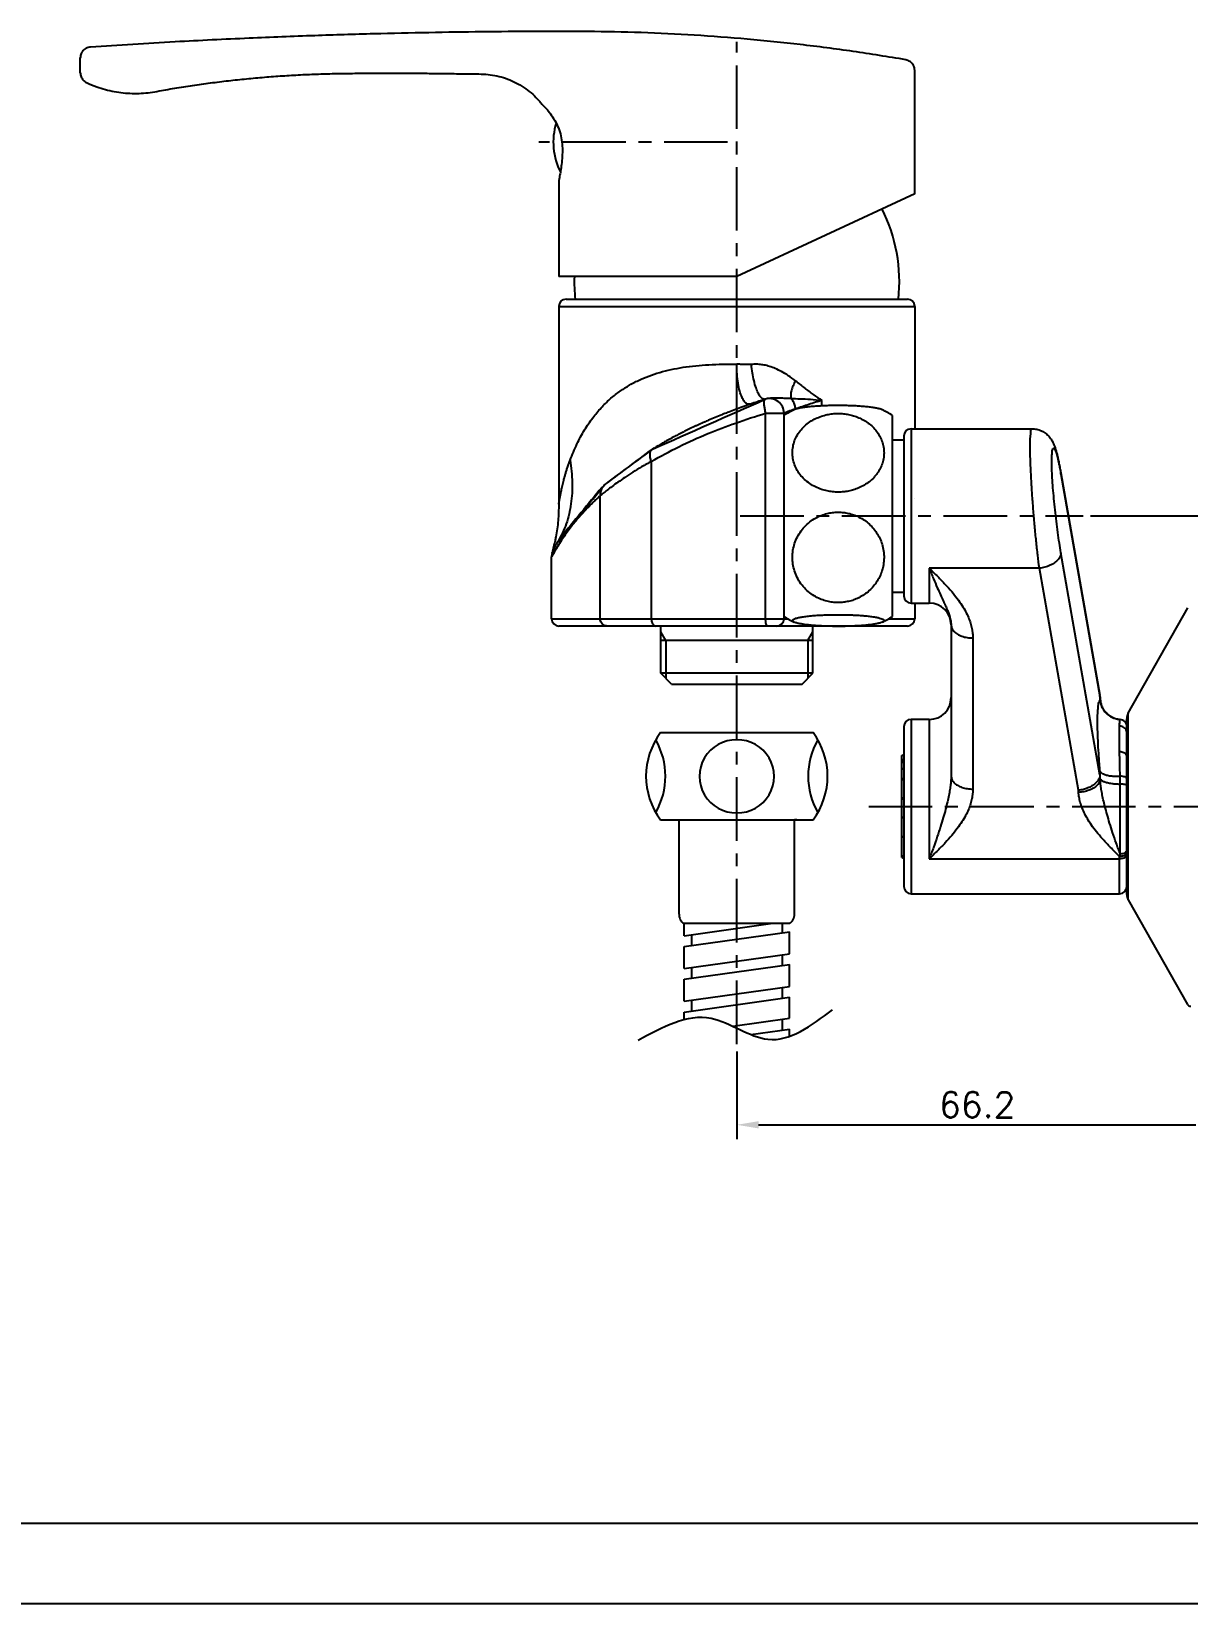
# Model space of a CAD drawing. Extents: x 2371 to 2965, y -825 to -405.
# Drawn here: x 2679.3 to 2838.5, y -825 to -608.6 of the extents above; entities that cross this region are included whole.
import ezdxf

# ---------------------------------------------------------------- set-up
doc = ezdxf.new("R2010")
doc.units = 0
doc.header["$LTSCALE"] = 7
doc.header["$MEASUREMENT"] = 0
doc.linetypes.add('CENTER', pattern=[2, 1.25, -0.25, 0.25, -0.25])
doc.layers.get('0').update_dxf_attribs({"color": 2, "linetype": 'CONTINUOUS'})
for name, color, linetype in [('CL', 1, 'CENTER'), ('D', 2, 'CONTINUOUS'), ('DIM', 2, 'CONTINUOUS'), ('DWG', 7, 'CONTINUOUS'), ('HACHING', 3, 'CONTINUOUS'), ('hat', 3, 'CONTINUOUS')]:
    doc.layers.add(name, color=color, linetype=linetype)
doc.styles.add('GHS', font='ROMANS', dxfattribs={"bigfont": 'GHS'})

# ---------------------------------------------------------------- blocks, each defined once
blk = doc.blocks.new('BORDER')
blk.add_line((0, 0), (1.00000000000004, 0))
blk = doc.blocks.new('양식')
at = {"color": 4}
blk.add_line((1768.000000906221, 10.99999927159865), (1219.000000906221, 10.99999927159865), dxfattribs=at)
at = {"xscale": 594, "yscale": 420, "zscale": 594}
blk.add_blockref('BORDER', (1188.000000906221, -7.28401346350438e-07), dxfattribs=at)

msp = doc.modelspace()

# ---------------------------------------------------------------- linework, layer by layer
at = {"color": 7, "linetype": 'Continuous'}
for p, q in [((2686.024808800952, -614.2432602173034), (2686.024808800952, -612.2055959534031)), ((2800.901785759053, -630.8982925503027), (2800.901785759053, -613.9372818297019)), ((2800.901785759053, -630.8982925503027), (2776.401960257952, -642.3227488050019)), ((2776.401960257952, -642.3227488050019), (2751.901956549953, -642.3227488050019)), ((2751.900941036791, -646.4229436075356), (2800.900341036191, -646.4229436075356)), ((2751.900941033191, -646.4229436075356), (2751.900941033191, -673.6312063736356)), ((2752.900941530991, -645.4229436075356), (2799.899092247291, -645.4229436075356)), ((2800.900941033191, -646.4229436075356), (2800.900941033192, -663.2683116160857)), ((2780.297857306791, -659.2067737488356), (2780.297742738791, -659.2068099862357)), ((2788.118329796624, -660.117703585362), (2788.118329763991, -659.3549571532357)), ((2780.364106257791, -661.1143157365356), (2782.900941033191, -661.1136796245356)), ((2780.364106409391, -689.4229436075356), (2780.364106257791, -661.1143157365356)), ((2782.900941033191, -689.4229436075356), (2782.900941033191, -661.1136796245356)), ((2764.631893298591, -667.7564705196356), (2764.631893297191, -689.4229436075356)), ((2757.592490807891, -689.4229436075356), (2757.592490807891, -672.4816970768355)), ((2750.900941033191, -689.4229436075356), (2750.900941033191, -680.9110201358357)), ((2800.900941033191, -687.2683116160857), (2800.900941033191, -689.4229436075356)), ((2750.900941179591, -689.4229436075356), (2783.417645073436, -689.4229436075357)), ((2799.900505215991, -690.4229436075356), (2751.901076608991, -690.4229436075356)), ((2797.312236992945, -689.4229436075357), (2800.900939568991, -689.4229436075356))]:
    msp.add_line(p, q, dxfattribs=at)
for p, q in [((2825.082442137345, -675.2683116160357), (2879.569210566015, -675.2683116160357)), ((2776.402122581592, -748.9830432149728), (2776.402122581592, -761.0882100111704)), ((2779.402122581592, -759.0882100111704), (2839.600941033191, -759.0882100111704))]:
    msp.add_line(p, q)
for centre, radius, start, end in [((2752.901101871291, -646.4230172165356), 0.9999982541, 90.0092153584953, 179.9953642112052), ((2799.900347740891, -646.4232070946356), 0.9999942032, 0.01509134710060049, 89.9776148546041), ((2780.900941033191, -661.1136796245356), 2, 0, 107.5502345580052), ((2751.900941033191, -689.4229436075356), 1, 180.0000000001043, 269.9999455127068), ((2781.900941033191, -689.4229436075356), 1, 270.0001777687893, 0), ((2799.900941033191, -689.4229436075356), 1, 270, 0)]:
    msp.add_arc(centre, radius, start, end, dxfattribs=at)
for points in [[(2799.654246256154, -612.4588949423018), (2792.417870674153, -611.3196765505021), (2785.147144541952, -610.3764340076017), (2777.851650318653, -609.6295988284022), (2770.552199608452, -609.0815630977016), (2763.245981060252, -608.7299214339022), (2755.914346621454, -608.5850326778021), (2748.578033555454, -608.5718125178031), (2741.296437155053, -608.6237046718019), (2734.009713007252, -608.7326730576027), (2726.440442699952, -608.901838686303), (2718.292765973152, -609.148899700502), (2709.270562727152, -609.5029538734019), (2699.079617902053, -610.0042943463017), (2687.426098049153, -610.7088267600014)], [(2687.425747616753, -610.708853419303), (2687.110344033352, -610.7639838232029), (2686.812882345954, -610.8853080109023), (2686.547476769452, -611.0677058847017), (2686.327170161052, -611.3024865950032), (2686.161972535152, -611.5790197162027), (2686.059602119853, -611.8845516129026), (2686.024847354453, -612.2048917278029)], [(2800.901780850552, -613.9378483504028), (2800.860778279553, -613.5891764380034), (2800.740250644452, -613.2603707932034), (2800.547120021853, -612.9688897658019), (2800.292305392051, -612.7304476247031), (2799.989619617952, -612.5574796430031), (2799.655354162553, -612.4590847302028)], [(2686.024810025752, -614.2518034433018), (2686.051623844953, -614.5321801574031), (2686.130326969052, -614.8024703826017), (2686.258124507853, -615.0532586752018), (2686.430564335851, -615.2757988247034), (2686.641712415952, -615.462315309302), (2686.884294836553, -615.6061925370017)], [(2686.883889278151, -615.6060030349021), (2688.298009393851, -616.1896962152026), (2690.700124776353, -616.8362307689025), (2693.172092310751, -617.0937567576024), (2695.655650352453, -616.9562471507019), (2698.094876200454, -616.5379309977019), (2700.566856949454, -616.136561961703), (2703.026667205953, -615.7778081918026), (2705.495392064153, -615.4582271751027), (2707.967388282554, -615.178596342503), (2710.445773265852, -614.9385789929023), (2712.925349944251, -614.7386750454028), (2715.404680748952, -614.5788671414015), (2717.897153362052, -614.4584800470024), (2720.370330866053, -614.3788387597018), (2722.874446697753, -614.3379238838028), (2725.358712228654, -614.3175657237028), (2727.847482257954, -614.3081765273022), (2730.336968388652, -614.3098046843028), (2732.830085984251, -614.3224810798023), (2735.315707278753, -614.3461242103025), (2737.802360500753, -614.3771124188028), (2740.282899151553, -614.4082103454024), (2742.772509669652, -614.561297204002), (2745.152409358752, -615.2356548297033), (2747.336231210753, -616.4422305627016), (2749.179105043053, -618.1040321768018), (2749.569040909953, -618.5727505140025)], [(2749.569040918252, -618.5727505075032), (2749.663668368552, -618.6654536855025), (2749.955859346252, -618.9660240552024), (2750.437534630453, -619.5160218244022), (2751.034724243753, -620.3250634184027), (2751.606955620753, -621.3228744155025), (2752.032752982153, -622.3974093346027), (2752.282003337552, -623.5009694165022), (2752.384366826653, -624.6416529922029), (2752.368808098352, -625.7898052420027), (2752.271188100753, -626.8710677110033), (2752.139508818953, -627.7973937975024), (2752.015178920452, -628.496736980302), (2751.927689408252, -628.9278176292031), (2751.896327333652, -629.0727505075032)], [(2751.896327333652, -629.0727505075032), (2751.899789780253, -629.8856696080023), (2751.901413460151, -632.3739172866029), (2751.901955025352, -634.8603111409033), (2751.901955534251, -637.3511576044024), (2751.901956042753, -639.8402240112031), (2751.901956549953, -642.3227488050019)], [(2753.455807364591, -667.5645240661357), (2754.393898423991, -665.3789627112357), (2755.450869174892, -663.4220134241356), (2756.562615705991, -661.7729565088356), (2757.721971946591, -660.3797903514356), (2758.930497853891, -659.1956543673356), (2760.189165150191, -658.1878436767357), (2761.500071320791, -657.3323052520356), (2762.868619152391, -656.6091599236357), (2764.297894915791, -656.0049599152356), (2765.793109456491, -655.5087873849355), (2767.362688382791, -655.1112880006357), (2769.013150810692, -654.8052636391357), (2770.745865400091, -654.5852317348357), (2772.559473073491, -654.4455709864357), (2774.448382738491, -654.3796218741355), (2776.400941033191, -654.3786586316356)], [(2778.279416949891, -659.8707930542356), (2777.862927231091, -659.8561042003356), (2777.474024367791, -659.5445644850357), (2777.119341181991, -658.9529185915356), (2776.816088238191, -658.0987926512356), (2776.581668403991, -657.0021348314357), (2776.439416154592, -655.7372372255355), (2776.400939284191, -654.3786576062356)], [(2778.410630455491, -654.4170757251355), (2777.757513949991, -654.4356218242357), (2777.102431485891, -654.4089667770355), (2776.400941033191, -654.3786586316356)], [(2779.896305127491, -659.0972309431357), (2779.680267412491, -658.8791678691356), (2779.357098834191, -658.3600262872357), (2779.051374625491, -657.6192907863357), (2778.777783008491, -656.6744061357357), (2778.559396196692, -655.5871540288357), (2778.410392076791, -654.4170764614356)], [(2779.497460134891, -654.4007238478356), (2779.106883462891, -654.3825512765355), (2778.744483357591, -654.3896789563356), (2778.410630455491, -654.4170757251355)], [(2784.496561726691, -656.6791219073356), (2783.496225015891, -655.9561464391355), (2782.561646469691, -655.3944077140355), (2781.695586513591, -654.9731819981356), (2780.899230558791, -654.6780261682355), (2780.168045901491, -654.4929447111357), (2779.497460134891, -654.4007238478356)], [(2784.496446782591, -656.6791219073356), (2784.152168431991, -657.3348688940356), (2783.923570415691, -657.9806240068357), (2783.823329223391, -658.5805385523357), (2783.857026235291, -659.1012978069356)], [(2784.496561726691, -656.6791219073356), (2785.765601144191, -657.6819809845357), (2786.936080054591, -658.5628449639356), (2788.118478718591, -659.3549571532357)], [(2764.818038220791, -666.0530950985357), (2780.297742738791, -659.2068099861357)], [(2778.206916638391, -659.8956250515356), (2777.253368787591, -660.2288815530356)], [(2778.241984574192, -659.8836049574358), (2778.206916638391, -659.8956250515356)], [(2778.279414983491, -659.8707932398357), (2778.241984574192, -659.8836049574358)], [(2779.251584320391, -659.5444946936356), (2778.279414983491, -659.8707932398357)], [(2780.024134046991, -659.2938169786356), (2779.251584320391, -659.5444946936356)], [(2780.225689322491, -659.2122948438356), (2780.007626705491, -659.1627346357355), (2779.896305127491, -659.0972309431357)], [(2780.174101235391, -659.2460144411356), (2780.024134046991, -659.2938169786356)], [(2780.297843850091, -659.2067780593355), (2780.257288979791, -659.2276204523356), (2780.222835571091, -659.2614635707356), (2780.192292911491, -659.3104728506356), (2780.165010661891, -659.3799327938356), (2780.142657291091, -659.4764660386357), (2780.127766343491, -659.6084965533356), (2780.124654244391, -659.7854101475356), (2780.138210364491, -660.0068316279356), (2780.170138470891, -660.2613308079357), (2780.219231431491, -660.5342119091357), (2780.284245661491, -660.8199408383356), (2780.364189158291, -661.1139965708356)], [(2780.298172018991, -659.2066741933357), (2780.174101235391, -659.2460144411356)], [(2780.331302504991, -659.1962137090355), (2780.225689322491, -659.2122948438356)], [(2780.297857116391, -659.2067738052357), (2780.312695433891, -659.2020813662356), (2780.331297209591, -659.1962025536355)], [(2780.646594836691, -659.1179761388356), (2780.331296468591, -659.1962002081356)], [(2781.240312527991, -659.0541597992357), (2780.825791325291, -659.0893322401356), (2780.646594836691, -659.1179761388356)], [(2783.857028726391, -659.1012943794357), (2782.940352881091, -659.0795568516356), (2782.174670226891, -659.0557354565357), (2781.464608007691, -659.0477904127357), (2781.240312527991, -659.0541597992357)], [(2783.857026235291, -659.1012978069356), (2785.101313897791, -659.1309696570357), (2786.539104782391, -659.2042086590355), (2788.118330600291, -659.3549572744356)], [(2784.497782576591, -660.5296780823356), (2784.392360590291, -660.0037235887356), (2784.173494898691, -659.5159370268356), (2783.857028726391, -659.1012943794357)], [(2788.118329763991, -659.3549571532357), (2787.236664237491, -659.6233933639356), (2786.309534105591, -659.9175659315357), (2785.378238383991, -660.2258067481356), (2784.497773892991, -660.5296780820357)], [(2764.631894779391, -667.7564705601357), (2768.439385761891, -665.7299738239357), (2772.435262429291, -663.9355692222356), (2776.248590670191, -662.4715937400357), (2780.364279923591, -661.1142642692356)], [(2772.177883104791, -662.2343521511356), (2771.687617703591, -662.4513345241356)], [(2772.528826895491, -662.0817806358356), (2772.177883104791, -662.2343521511356)], [(2773.416411417991, -661.7057992350357), (2772.528826895491, -662.0817806358356)], [(2774.337177643991, -661.3301320328356), (2773.416411417991, -661.7057992350357)], [(2774.919674526291, -661.0996989081356), (2774.337177643991, -661.3301320328356)], [(2775.264911820291, -660.9656774789356), (2774.919674526291, -661.0996989081356)], [(2775.289867149791, -660.9560621675356), (2775.264911820291, -660.9656774789356)], [(2776.210313660591, -660.6080754187357), (2775.289867149791, -660.9560621675356)], [(2776.279147270391, -660.5825640856357), (2776.210313660591, -660.6080754187357)], [(2777.210173868491, -660.2442756961356), (2776.279147270391, -660.5825640856357)], [(2777.253368787591, -660.2288815530356), (2777.210173868491, -660.2442756961356)], [(2784.497773892991, -660.5296780820357), (2784.010436052591, -660.7044586640355), (2783.609804716991, -660.8503820334357), (2783.298291527492, -660.9655865629358), (2783.076740091591, -661.0485739587356), (2782.944631201392, -661.0981722361356), (2782.900941033191, -661.1136796245356)], [(2767.639284511591, -664.4332885204357), (2766.906480088491, -664.8329185885356)], [(2767.660478146191, -664.4219352880356), (2767.639284511591, -664.4332885204357)], [(2768.290778668191, -664.0893693665356), (2767.660478146191, -664.4219352880356)], [(2768.371297346291, -664.0475808525356), (2768.290778668191, -664.0893693665356)], [(2768.471400159091, -663.9958438362356), (2768.371297346291, -664.0475808525356)], [(2769.174042783191, -663.6392754209356), (2768.471400159091, -663.9958438362356)], [(2769.227953449791, -663.6123842094356), (2769.174042783191, -663.6392754209356)], [(2769.980041234891, -663.2439357536356), (2769.227953449791, -663.6123842094356)], [(2770.776521396191, -662.8668968136357), (2769.980041234891, -663.2439357536356)], [(2770.833623399491, -662.8403676921356), (2770.776521396191, -662.8668968136357)], [(2771.614924665191, -662.4838954082358), (2770.833623399491, -662.8403676921356)], [(2771.687617703591, -662.4513345241356), (2771.614924665191, -662.4838954082358)], [(2758.182625093291, -671.0042801907356), (2764.818038220791, -666.0530950985357)], [(2764.728860418191, -666.1080924083357), (2758.424282821291, -670.7856476451356)], [(2764.631898028891, -667.7564702506357), (2764.482086731691, -667.2108055203356), (2764.462114445892, -666.7203906830356), (2764.575829235491, -666.3185187667356), (2764.818041945991, -666.0531026649356)], [(2764.770315550692, -666.0824951191356), (2764.728860418191, -666.1080924083357)], [(2764.818036702691, -666.0530960326356), (2764.770315550692, -666.0824951191356)], [(2764.922510832991, -665.9889837045356), (2764.818036702691, -666.0530960326356)], [(2765.401421911691, -665.6994065812356), (2764.922510832991, -665.9889837045356)], [(2765.581335189091, -665.5924124440356), (2765.401421911691, -665.6994065812356)], [(2766.141405345291, -665.2653974969356), (2765.581335189091, -665.5924124440356)], [(2766.206125773891, -665.2281866991356), (2766.141405345291, -665.2653974969356)], [(2766.717965189791, -664.9380009159357), (2766.206125773891, -665.2281866991356)], [(2766.906480088491, -664.8329185885356), (2766.717965189791, -664.9380009159357)], [(2753.455800141491, -667.5645670930356), (2753.751113422991, -670.6814790280356), (2753.569551391091, -673.6127673401357), (2752.915897926891, -676.3419614664357), (2751.800819269191, -678.7835130924356)], [(2751.900941033191, -673.6312063395357), (2751.906833038991, -673.5931997123356), (2751.922593898991, -673.4944922552357), (2751.946117081491, -673.3519577243356), (2751.973866225992, -673.1890273277357), (2752.006601831591, -673.0024934503357), (2752.044700688291, -672.7919028074356), (2752.088689509191, -672.5564683546357), (2752.135951200991, -672.3119038625356), (2752.190219421791, -672.0410744140357), (2752.252309311091, -671.7433691279356), (2752.322485657292, -671.4215530899356), (2752.399430901991, -671.0849409839356), (2752.486358677691, -670.7225317111357), (2752.584266072191, -670.3342961869356), (2752.691882324591, -669.9293704742357), (2752.811939023691, -669.5020550525356), (2752.946911899991, -669.0495298775357), (2753.097162070391, -668.5769561393357), (2753.265682628891, -668.0821799021356), (2753.455807364591, -667.5645240661357)], [(2764.631893298591, -667.7564705196356), (2763.302668835191, -668.5170136968355), (2762.085053040691, -669.2595419566356), (2760.994580499591, -669.9665315535357), (2760.039358723091, -670.6216302731356), (2759.225084553991, -671.2098532565357), (2758.551200651391, -671.7187570932357), (2758.009446812491, -672.1439026067357), (2757.592490807891, -672.4816970768355)], [(2758.424282821291, -670.7856476451356), (2758.038840637591, -671.1361465522356)], [(2757.592490807891, -672.4816970768355), (2757.093449260691, -672.9413854604358), (2756.597191844091, -673.4163152800357), (2756.101897226591, -673.9095050886357), (2755.606552022991, -674.4236089555355), (2755.110415034191, -674.9612999477357), (2754.610019602391, -675.5290190400357), (2754.102477491491, -676.1337318439356), (2753.585337363891, -676.7831054329357), (2753.059530214191, -677.4824205384356), (2752.532532611991, -678.2281921635357), (2752.021569656191, -679.0009850316357), (2751.559664427791, -679.7487012830355), (2751.195053426291, -680.3766280425356), (2750.973596962791, -680.7774012465355), (2750.900941062791, -680.9111054772355), (2750.973822153191, -680.7769865593356), (2751.195506802591, -680.3758216450357), (2751.560234665191, -679.7477474839355), (2752.022103221591, -679.0001504312357), (2752.187786142091, -678.7439391683357)], [(2751.800772881691, -678.7835539783356), (2758.182625093291, -671.0042801907356)], [(2751.833666194892, -678.7278333270357), (2757.827712162491, -671.3322516839356)], [(2757.827712162491, -671.3322516839356), (2752.114083318291, -678.2632354731358)], [(2758.182626982592, -671.0042813773356), (2757.843962789691, -671.4227648026357), (2757.641744386191, -671.9266776713356), (2757.592499487791, -672.4816973836356)], [(2751.900941033191, -673.6312063765357), (2751.797458022291, -675.9035271470356), (2751.488265467291, -678.1548638228356), (2751.381714343092, -678.6998667944357)], [(2751.381714343092, -678.6998667944357), (2750.975065320391, -680.3718694554356)], [(2750.975065379591, -680.3718692450356), (2750.987171292692, -680.3447546271356), (2751.004978014991, -680.3051848000356), (2751.034395116391, -680.2405862083357), (2751.079817492491, -680.1425248360357), (2751.146504234291, -680.0021062426357), (2751.241388930191, -679.8089746163356), (2751.374830991891, -679.5485834265356), (2751.557681132691, -679.2092539227357), (2751.800805788591, -678.7835518564356)], [(2751.302206383991, -680.1887880929356), (2751.560234665191, -679.7477474839355), (2752.022103221591, -679.0001504312357), (2752.187786142091, -678.7439391683357)], [(2751.890686031791, -678.6318660699357), (2751.800520157492, -678.7839831171356)], [(2751.800520157492, -678.7839831171356), (2751.833666194892, -678.7278333270357)], [(2752.114083318291, -678.2632354731358), (2751.890686031791, -678.6318660699357)], [(2750.900941037591, -680.9111055234356), (2750.973822153191, -680.7769865593356), (2751.031009744291, -680.6721145478356)], [(2750.975071898391, -680.3718712431356), (2750.961035424891, -680.4247328525356), (2750.900990903391, -680.9111055273357)], [(2751.031009744291, -680.6721145478356), (2751.105210980991, -680.5371475951357)], [(2751.105210980991, -680.5371475951357), (2751.195506802591, -680.3758216450357), (2751.302206383991, -680.1887880929356)], [(2758.561582129491, -690.4229436075356), (2758.271308650591, -690.3770297769357), (2757.990539876991, -690.2308901800355), (2757.767794256491, -689.9965864982356), (2757.635682657691, -689.7181593741356), (2757.592490807891, -689.4229436075356)], [(2764.631893297191, -689.4229436075356), (2764.661901596791, -689.7309823708357), (2764.745416791791, -690.0009337981356), (2764.878369372891, -690.2224902142356), (2765.051719017791, -690.3704610819356), (2765.249014032591, -690.4229436075356)], [(2780.632523739391, -690.4229436075356), (2780.549841730591, -690.3743184078356), (2780.477379932391, -690.2389837218356), (2780.417916575791, -690.0235716452356), (2780.378194581891, -689.7426561109356), (2780.364106596491, -689.4229436075356)]]:
    msp.add_spline(points, degree=3, dxfattribs=at)
msp.add_solid([(2779.402122581592, -758.5882100111704), (2779.402122581592, -759.5882100111704), (2776.402122581592, -759.0882100111704)])
at = {"layer": 'CL'}
for p, q in [((2776.402122581592, -747.9830432149728), (2776.402122581591, -610.0143338049545)), ((2775.138402012482, -623.7844753602093), (2749.138402012482, -623.7844753602093)), ((2776.880561320663, -675.2683116160357), (2824.082442137345, -675.2683116160357)), ((2794.560881580027, -715.2787275867855), (2865.516187746382, -715.2787275867855))]:
    msp.add_line(p, q, dxfattribs=at)
at = {"layer": 'D'}
for p, q in [((2766.623754392448, -692.4229605267934), (2765.923754392449, -691.2105249614957)), ((2786.178754392446, -692.4229605267934), (2786.878754392445, -691.2105249614957))]:
    msp.add_line(p, q, dxfattribs=at)
msp.add_spline([(2762.819729216828, -747.4326448711641), (2772.860140141147, -744.4155475659505), (2780.695145644702, -747.3166014726818), (2789.574817781932, -743.2551239329028)], degree=3, dxfattribs=at)
at = {"layer": 'DIM'}
for p, q in [((2766.623754392448, -692.4229605267916), (2766.623754392448, -697.6229605267923)), ((2786.178754392446, -692.4229605267916), (2786.178754392446, -697.6229605267923))]:
    msp.add_line(p, q, dxfattribs=at)
at = {"layer": 'DWG'}
for p, q in [((2797.82894103319, -689.1126332764858), (2797.82894103319, -661.4239899556857)), ((2799.400941033191, -664.2688804789856), (2799.400941033191, -686.2677427531859)), ((2800.400941033191, -663.2683116160857), (2817.049113894792, -663.2683116160857)), ((2800.400941033191, -663.2683117955854), (2800.400941033191, -687.268311436486)), ((2797.82894103319, -664.7683116160857), (2799.400941033191, -664.7683116160857)), ((2821.012722941992, -669.3518643746862), (2826.382757222292, -699.9276476749861)), ((2821.028752538291, -669.5367099338861), (2826.398786974492, -700.1124941216855)), ((2826.398786974492, -710.9074926466861), (2821.028752538291, -680.3317084588858)), ((2802.900941033191, -682.4649772993859), (2802.900941033191, -687.2683116156855)), ((2818.057948332092, -682.4649772993859), (2802.900942907892, -682.4649772993859)), ((2823.427871353693, -713.0401271172856), (2818.057948332092, -682.4649772993859)), ((2797.82894103319, -685.7683116160857), (2799.400941033191, -685.7683116160857)), ((2800.400941033191, -687.2683116160857), (2802.900941033191, -687.2683116160857)), ((2830.295809527493, -702.439382097186), (2838.51476015939, -687.9308585933856)), ((2765.923754392447, -696.9229436075381), (2765.923754392447, -690.422943607539)), ((2786.878754392447, -696.9229436075381), (2786.878754392447, -690.4229436075399)), ((2805.900941033191, -690.2683107780855), (2805.900941033191, -711.0737269585858)), ((2786.878754392447, -692.4229605267934), (2765.923754392449, -692.4229605267934)), ((2808.900941033191, -692.0674771323862), (2808.900941033191, -712.8728934371862)), ((2786.878754392445, -696.9229436075381), (2765.923754392447, -696.9229436075381)), ((2767.423754392447, -698.4229436075381), (2765.923754392447, -696.9229436075381)), ((2785.378754392447, -698.4229436075381), (2786.878754392447, -696.9229436075381)), ((2767.423754392447, -698.4229436075381), (2785.378754392447, -698.4229436075381)), ((2826.398786974492, -700.1124941216855), (2826.398786974492, -700.652508519886)), ((2826.426148813392, -700.3626622288863), (2826.425120256692, -700.3155767938857)), ((2826.435478703791, -700.4944764310854), (2826.436125371392, -700.5036345396862)), ((2800.400941033191, -703.2787275867855), (2800.400941033191, -727.2787275867855)), ((2802.900941033191, -703.2787275867855), (2800.400941033191, -703.2787275867855)), ((2802.900941033191, -703.2787275867855), (2802.900941033191, -722.4753932701857)), ((2830.100941033191, -727.377396090386), (2830.100941033191, -703.1800590831859)), ((2830.295809527493, -728.1180730763859), (2830.295809527493, -702.439382097186)), ((2799.400941033191, -704.2789255714857), (2799.400941033191, -726.2785364157859)), ((2829.100940624191, -707.7473000137858), (2829.100940685892, -704.1981676948859)), ((2799.100941033191, -708.2607783943855), (2799.400941033191, -708.087573313586)), ((2799.100941033191, -722.2966165308859), (2799.100941033191, -708.2608386427861)), ((2826.398786974492, -710.3674782483855), (2826.398786974492, -710.9074926466861)), ((2829.182698208393, -721.8242330631862), (2829.182701886691, -712.1774641099861)), ((2799.100941033191, -722.2966767792856), (2799.400941033191, -722.469881859986)), ((2802.900942932692, -722.4753932701857), (2829.100941033191, -722.4753932701857)), ((2829.100941033191, -727.2787275867855), (2829.100920754992, -722.1546774376862)), ((2800.400941033191, -727.2787275867855), (2829.100941033191, -727.2787275867855)), ((2830.295809527493, -728.1180730763859), (2838.457305731539, -742.5251750053137))]:
    msp.add_line(p, q, dxfattribs=at)
at = {"layer": 'DWG', "color": 7, "linetype": 'Continuous'}
for p, q in [((2765.901092068796, -705.0956053227297), (2786.901092068792, -705.0956053226824)), ((2765.901092068812, -717.0956053227079), (2786.901092068812, -717.0956053227079)), ((2768.451092068811, -730.0809692654663), (2768.451092068811, -717.0956053227079)), ((2784.351092068811, -730.0809692654663), (2784.351092068811, -717.0956053227079)), ((2784.651092068812, -717.0956053227079), (2784.351092068811, -717.0956053227079)), ((2769.151092068812, -733.0652829982579), (2781.031466047561, -731.3956053227072)), ((2782.651092068812, -731.3956053227072), (2769.151092068812, -731.3956053227072)), ((2769.151092068812, -733.0652829982579), (2769.151092068812, -731.3956053227072)), ((2783.651092068812, -731.3956053227072), (2782.651092068812, -731.3956053227072)), ((2782.651092068812, -731.3956053227072), (2782.651092068812, -732.6484990122195)), ((2769.151092068812, -734.5458002807014), (2783.651092068812, -732.5079581775177)), ((2770.151092068812, -732.9247421635561), (2770.151092068812, -734.4052594459996)), ((2783.651092068812, -735.5374408950726), (2783.651092068812, -732.5079581775177)), ((2769.151092068812, -737.5752829982581), (2769.151092068812, -734.5458002807014)), ((2769.151092068812, -737.5752829982581), (2783.651092068812, -735.5374408950726)), ((2782.651092068812, -735.6779817297762), (2782.651092068812, -737.1584990122197)), ((2769.151092068812, -739.0558002807016), (2783.651092068812, -737.0179581775179)), ((2770.151092068812, -737.4347421635545), (2770.151092068812, -738.9152594459998)), ((2783.651092068812, -740.0474408950728), (2783.651092068812, -737.0179581775179)), ((2769.151092068812, -742.0852829982583), (2769.151092068812, -739.0558002807016)), ((2769.151092068812, -742.0852829982583), (2783.651092068812, -740.0474408950728)), ((2782.651092068812, -740.1537576534416), (2782.651092068812, -741.66849901222)), ((2769.151092068812, -743.5658002807019), (2783.651092068812, -741.5279581775163)), ((2770.151092068812, -741.9105180872217), (2770.151092068812, -743.425259446)), ((2783.651092068812, -744.4244955688779), (2783.651092068812, -741.5279581775163)), ((2769.151092068812, -744.5870387872789), (2769.151092068812, -743.5658002807019)), ((2775.877556274542, -745.5169947779929), (2783.651092068812, -744.4244955688779)), ((2782.651092068812, -744.5308123272467), (2782.651092068812, -746.0455536860233)), ((2778.329635549297, -746.6528947924058), (2783.651092068812, -745.9050128513214)), ((2783.651092068812, -746.9014268485249), (2783.651092068812, -745.9050128513214))]:
    msp.add_line(p, q, dxfattribs=at)
at = {"layer": 'DWG'}
for centre, radius, start, end in [((2760.138321333159, -623.8227505075014), 9, 162.919043688713, 207.2660431583605), ((2776.401960257952, -643.0388202336011), 22.377346032, 353.8844964337238, 26.60778172519704), ((2776.401960257952, -643.0388202336011), 22.377346032, 178.1662313360539, 186.1155035662762), ((2790.36494103319, -673.2683116160357), 14, 115.7373129522992, 122.2180520081995), ((2790.36494103319, -673.2683116160857), 14, 57.78194799181679, 64.2573507731637), ((2800.400941033191, -664.2683116160857), 1, 90, 180), ((2800.400941033191, -686.2683116160857), 1, 180, 270), ((2802.900941033191, -690.2683116160857), 3, 0, 90), ((2790.36494103319, -677.2683116160357), 14, 237.7819479918005, 244.2626870477008), ((2790.36494103319, -677.2683116160857), 14, 295.7426492268363, 302.2180520081832), ((2802.900941033191, -700.2787275867855), 3, 270, 0), ((2800.400941033191, -704.2787275867855), 1, 90, 180), ((2829.100941033191, -704.2656234165858), 1, 2.08440831604393e-10, 85.35742696411), ((2831.600941033191, -703.1787275867861), 1.5, 150.4688289664931, 180), ((2800.400941033191, -726.2787275867855), 1, 180, 270), ((2829.100941033191, -726.2787275867855), 1, 270, 0), ((2831.600941033191, -727.3787275867859), 1.5, 180, 209.5311710335069), ((2838.892349566755, -742.278726508786), 0.5, 209.5311710336476, 270)]:
    msp.add_arc(centre, radius, start, end, dxfattribs=at)
at = {"layer": 'DWG', "color": 7, "linetype": 'Continuous'}
for centre, radius, start, end in [((2773.901092068812, -711.0956053227079), 10, 143.1175034755842, 216.8698976458127), ((2778.901092068812, -711.0956053227079), 10, 323.1301023541872, 36.90834033727849), ((2756.580583993123, -711.0956053227079), 10, 329.9999999999914, 30.00000000000857), ((2776.283331956734, -711.1170902610344), 5.022865559603478, 88.65658843621823, 271.3434115637297), ((2776.51885218089, -711.1170902610344), 5.022865559603478, 268.6565884362703, 91.34341156372969), ((2796.221600144501, -711.0956053227079), 10, 149.9999999999914, 210.0000000000086), ((2769.950406482918, -730.1263155735165), 1.5, 178.2676346834207, 237.7999999999859), ((2782.851777654705, -730.1263155735165), 1.5, 302.200000000014, 1.732365316579277)]:
    msp.add_arc(centre, radius, start, end, dxfattribs=at)
at = {"layer": 'DWG'}
for points in [[(2792.996365616691, -660.1382536235357), (2792.32103589709, -660.1046330879357), (2791.617685004291, -660.0810606105357), (2790.894694376591, -660.0679179949356), (2790.162948253691, -660.0654963372357), (2789.418915036791, -660.0741552855355), (2788.652010640491, -660.0952272015355), (2787.86114417309, -660.1310110525357), (2787.051037937691, -660.1848282269356), (2786.256679856491, -660.2589138262357), (2785.542498161091, -660.3510132166356), (2784.955561987191, -660.4562552191356), (2784.510545690291, -660.5713893585356), (2784.272996127091, -660.6648471366356)], [(2792.996365616692, -660.1382536235857), (2792.321035897091, -660.1046330879859), (2791.617685004292, -660.0810606105857), (2790.894694376593, -660.0679179949863), (2790.815055234292, -660.0671290987863)], [(2792.996365616691, -671.4939477236356), (2792.319847514991, -671.7198451464357), (2791.615611549891, -671.8780247862356), (2790.891646244791, -671.9660614277356), (2790.15843091829, -671.9819654942356), (2789.41234026639, -671.9231419603356), (2788.643750917591, -671.7806259722355), (2787.85255038179, -671.5393583751355), (2787.043920489491, -671.1777055527356), (2786.252623178191, -670.6814296690355), (2785.541817506691, -670.0658096223357), (2784.957447083791, -669.3631169491356), (2784.513463854691, -668.5942265671357), (2784.22031281819, -667.7889467932356), (2784.076405897591, -666.9619091656356), (2784.081147498991, -666.1295778552357), (2784.234845807991, -665.3024923146355), (2784.535865680591, -664.5030620768356), (2784.981967226391, -663.7467285034355), (2785.56354687779, -663.0568585307357), (2786.268003307491, -662.4519593066356), (2787.050459526291, -661.9635168755357), (2787.851760934091, -661.6056156684357)], [(2787.851760934091, -661.6056156684357), (2788.640203050591, -661.3649149935355), (2789.409722481491, -661.2218808373356), (2790.15801679979, -661.1627272505356), (2790.89218161789, -661.1786580183356), (2791.615731765491, -661.2666771268356), (2792.319413285891, -661.4247152001357), (2792.996365616691, -661.6507334404356)], [(2796.457158217192, -660.6609538979861), (2796.397019349793, -660.6362930285856), (2796.078310888793, -660.5296122824863), (2795.656547539891, -660.4320542059855), (2795.13136103279, -660.3426285590855), (2794.504293349893, -660.2623441249858), (2793.787602327292, -660.1935860623859), (2792.996365616692, -660.1382536235857)], [(2792.996365616691, -661.6507334404356), (2793.783362593191, -662.0196285740357), (2794.496885688491, -662.4777693545356), (2795.121861575691, -663.0125391470357), (2795.645981954591, -663.6079390197357), (2796.068466708791, -664.2583797463357), (2796.390342972191, -664.9733945721356), (2796.598983561491, -665.7608538890355), (2796.669669345991, -666.5895970151356), (2796.593092377091, -667.4167467375356), (2796.380106370591, -668.1996207660355), (2796.055869563791, -668.9091548642356), (2795.632829168791, -669.5539883127357), (2795.109840189591, -670.1439559568356), (2794.487597200591, -670.6737975921357), (2793.778191111191, -671.1279022463356), (2792.996365616691, -671.4939477236356)], [(2818.057948332092, -682.4649772993859), (2817.837567710992, -680.6818580654859), (2817.624115265292, -678.7348547831858), (2817.423988169592, -676.6829371268856), (2817.243389454091, -674.590110620186), (2817.08773715199, -672.5200704070854), (2816.961670643291, -670.5354302776856), (2816.868918493291, -668.6960119381862), (2816.812177457792, -667.0566136296862), (2816.793080841491, -665.6657982179855), (2816.812178629392, -664.5649415786862), (2816.868920778093, -663.7870704505855), (2816.961673868792, -663.3559486540859), (2817.054554112291, -663.2924304108861)], [(2817.045748396891, -663.268414224986), (2817.327656328792, -663.2813235703858), (2818.038200036891, -663.4332437307863), (2818.66440919439, -663.7288510969862), (2819.186344435593, -664.131674607686), (2819.584272059093, -664.5870311148861), (2819.865126549093, -665.0385728363859), (2820.06274052139, -665.4615618362856), (2820.217320364592, -665.8768607811859), (2820.354299746291, -666.3165678710862), (2820.486370826491, -666.8059797002858), (2820.619029246192, -667.3603396888863), (2820.754106566391, -667.9866299013862), (2820.891606006493, -668.6857570256858), (2821.012731408091, -669.3519146744862)], [(2821.028752538291, -680.3317084588858), (2820.808557791991, -678.9955541096857), (2820.595065217192, -677.5352028737858), (2820.394905873892, -675.9961122648862), (2820.214271876891, -674.4262988319857), (2820.058589155791, -672.8735527756859), (2819.932497674492, -671.3848534281857), (2819.839728404591, -670.0050861253854), (2819.782979469293, -668.7753688291856), (2819.763885038592, -667.732143580986), (2819.782994900992, -666.906452925086), (2819.839758254291, -666.3230729479861), (2819.932540384792, -665.9998285417856), (2820.058643141492, -665.9471084078856), (2820.214335411392, -666.1673097719855), (2820.394976148092, -666.654568638986), (2820.595140087991, -667.3948879193855), (2820.808634429393, -668.3657622537854), (2820.954814330691, -669.124132440386)], [(2820.954814330691, -669.124132440386), (2821.028752538291, -669.5367099338861)], [(2821.028752538291, -669.5367099338861), (2821.012256367192, -669.3519991612862)], [(2792.996365616691, -686.6240057160356), (2792.318659356191, -686.8839527591357), (2791.613541855791, -687.0657392746356), (2790.888602294491, -687.1667368579357), (2790.153908102591, -687.1846153909356), (2789.405752712191, -687.1161810797356), (2788.635492231391, -686.9511099893356), (2787.844002107191, -686.6725340435356), (2787.03691473459, -686.2563578871356), (2786.248736343091, -685.6870899144357), (2785.541340969391, -684.9824468978355), (2784.959546638291, -684.1790305010355), (2784.516564050591, -683.2997083008355), (2784.222623032291, -682.3766900745355), (2784.077152560891, -681.4266402315355), (2784.080360004691, -680.4697101494356), (2784.23260945119, -679.5189549883356), (2784.532275592091, -678.5997623457355), (2784.977055031091, -677.7300337291357), (2785.55754896499, -676.9363291250355), (2786.260934930991, -676.2402683443355), (2787.042373853591, -675.6779871627356), (2787.843392123491, -675.2654004833356)], [(2787.843392123491, -675.2654004833356), (2788.632524101791, -674.9873941210357), (2789.403549206591, -674.8218250668357), (2790.153558877491, -674.7530695278357), (2790.88905859219, -674.7709738649356), (2791.613648767391, -674.8719553451357), (2792.318296448491, -675.0536047463355), (2792.996365616691, -675.3136677370356)], [(2792.996365616691, -675.3136677370356), (2793.787381615291, -675.7400959827356), (2794.504157866591, -676.2701892151357), (2795.13128532449, -676.8891471724356), (2795.656153548291, -677.5780327165356), (2796.07852696169, -678.3311842849356), (2796.399454813691, -679.1610915009356), (2796.605092749291, -680.0773595623356), (2796.66929478969, -681.0397231097355), (2796.583996284191, -681.9947023427356), (2796.362972518691, -682.8917997022355), (2796.034051370391, -683.6986975724357), (2795.610290233291, -684.4284753488356), (2795.08964490379, -685.0954250268356), (2794.471924085691, -685.6948927166355), (2793.76924881569, -686.2090467704355), (2792.996365616691, -686.6240057160356)], [(2821.028752538291, -680.3317084588858), (2820.927525080393, -680.8087506709859), (2820.630740957591, -681.2760520550861), (2820.158625195292, -681.7017667802862), (2819.543351494592, -682.0568829837863), (2818.826849697392, -682.3171999274861), (2818.057948332092, -682.464977299786)], [(2802.900941033191, -682.4649790497857), (2803.483850165392, -683.9320248234859), (2804.000291488593, -685.141740855886), (2804.447197231491, -686.1324020644857), (2804.826341648991, -686.9504685624858), (2805.142473487592, -687.6404862418855), (2805.398167040391, -688.2328011373862), (2805.595280029791, -688.7463257932856), (2805.738059334091, -689.1959302840856), (2805.832417676991, -689.5935605303863), (2805.884699701191, -689.9484313926856), (2805.900941033191, -690.268310711586)], [(2802.900942907892, -682.4649772993859), (2804.066730541791, -683.6166329385857), (2805.099837717791, -684.6837872613856), (2805.993889793391, -685.6850129766859), (2806.752283260191, -686.6340307277857), (2807.384591583491, -687.5438751480857), (2807.895947801493, -688.4170144411861), (2808.290058278393, -689.2467818702859), (2808.575488750691, -690.0277846167861), (2808.764086599292, -690.7577842548859), (2808.868549787492, -691.4369127575861), (2808.900941033191, -692.0674771323862)], [(2784.272996127091, -689.8717760954356), (2784.218106845491, -689.8449051295355), (2784.075696728291, -689.7215911770355), (2784.081929534191, -689.5975969868356), (2784.23704045659, -689.4743698275355), (2784.539397716291, -689.3552868373355), (2784.986803589591, -689.2426386501355), (2785.569492684091, -689.1399362034357), (2786.275037558991, -689.0499019048356), (2787.058552813491, -688.9772299445357), (2787.860167739991, -688.9240571172355), (2788.647917848091, -688.8883665855357), (2789.415914506991, -688.8672055401356), (2790.162477373691, -688.8584905464355), (2790.895303951791, -688.8609168191357), (2791.617816964991, -688.8740563002356), (2792.320534720191, -688.8976045793355), (2792.996365616691, -688.9312459126355)], [(2792.996365616691, -690.3983696085355), (2792.32103589709, -690.4319901441355), (2791.617685004291, -690.4555626215357), (2790.894694376591, -690.4687052370356), (2790.162948253691, -690.4711268947357), (2789.418915036791, -690.4624679465356), (2788.652010640491, -690.4413960305357), (2787.86114417309, -690.4056121794357), (2787.051037937691, -690.3517950051356), (2786.256679856491, -690.2777094058357), (2785.542498161091, -690.1856100154356), (2784.955561987191, -690.0803680129355), (2784.510545690291, -689.9652338735356), (2784.272996127091, -689.8717760954356)], [(2792.996365616692, -690.3983696084857), (2792.321035897091, -690.4319901441855), (2791.617685004292, -690.4555626215857), (2790.894694376593, -690.468705237086), (2790.162948253691, -690.4711268947855), (2789.710259349891, -690.4672084630862)], [(2792.996365616691, -688.9312459126355), (2793.780168848891, -688.9859670418356), (2794.490983729891, -689.0538623939357), (2795.114162255191, -689.1330930626356), (2795.63773484979, -689.2213516448356), (2796.060367911591, -689.3177189839356), (2796.382798527891, -689.4233656675357), (2796.593526482591, -689.5393045050356), (2796.669643834391, -689.6613546756356), (2796.60140141569, -689.7836854306355), (2796.457158217191, -689.8756693341355)], [(2796.457158217192, -689.8756693341862), (2796.397019349793, -689.9003302034859), (2796.078310888793, -690.0070109496861), (2795.656547539891, -690.1045690261859), (2795.13136103279, -690.193994673086), (2794.504293349893, -690.2742791071856), (2793.787602327292, -690.3430371697856), (2792.996365616692, -690.3983696084857)], [(2805.900941033191, -690.268310711586), (2806.003163554292, -690.7339692465863), (2806.302864821793, -691.1678939219861), (2806.779620689592, -691.5405134881863), (2807.400941033191, -691.8264345375861), (2808.124483897891, -692.0061720231857), (2808.900941033191, -692.0674771323862)], [(2826.398786974492, -710.3674782483855), (2826.255321557093, -708.4280561102856), (2826.150176355191, -706.6251516126855), (2826.086163924992, -705.0003231854859), (2826.065044103092, -703.5895112960858), (2826.087521799991, -702.4274035870855), (2826.152668952292, -701.5419561584855), (2826.257817179091, -700.9491731941858), (2826.398786974492, -700.652508519886)], [(2826.398786818692, -700.112493234186), (2826.382494211391, -699.9277208333857)], [(2826.398595445292, -700.0277169157858), (2826.382761715291, -699.9276736725857)], [(2826.41055510979, -700.123700110286), (2826.398595445292, -700.0277169157858)], [(2826.398786407591, -700.6525085836862), (2826.557920806093, -701.3243872357858), (2826.866418439292, -701.9428255971858), (2827.30789111789, -702.474970625986), (2827.858886675192, -702.8925534049855), (2828.490134806692, -703.1733908590855), (2829.168103144891, -703.3025642621857)], [(2826.398786974492, -700.1124941215863), (2826.411542072291, -700.195611300786), (2826.420666477592, -700.2790348053855), (2826.424725793293, -700.3347688864857)], [(2826.398786974492, -700.652508519886), (2826.411154204792, -700.550275705286)], [(2826.422641985993, -700.2676689504857), (2826.415364090693, -700.1717285886858), (2826.41055510979, -700.123700110286)], [(2826.411154204792, -700.550275705286), (2826.416187935492, -700.5012780908861), (2826.423740282292, -700.4074812604855)], [(2826.425120256692, -700.3155767938857), (2826.422641985993, -700.2676689504857)], [(2826.423740282292, -700.4074812604855), (2826.426148836091, -700.3626600695858)], [(2826.424725793293, -700.3347688864857), (2826.426148836091, -700.3626600695858)], [(2826.425121944892, -700.3155868607861), (2826.426537621091, -700.3461465349861), (2826.431370447191, -700.4328472363856)], [(2826.426150335592, -700.3626902487855), (2826.429507460392, -700.4107964861856)], [(2826.429507460392, -700.4107964861856), (2826.431191326792, -700.4344323658858), (2826.435466736593, -700.4943044090857)], [(2826.431370447191, -700.4328472363856), (2826.434224147791, -700.4764690447861)], [(2826.434224147791, -700.4764690447861), (2826.435473780193, -700.4944109418863)], [(2826.435520275792, -700.4944987873856), (2826.450666956892, -700.6502627200858)], [(2826.450666956892, -700.6502627200858), (2826.486378874391, -700.8711412017861), (2826.692028322393, -701.5121653133862), (2827.037161830992, -702.0931626197859), (2827.504624132192, -702.5828435998861), (2828.070060851292, -702.9551197269863), (2828.703395286293, -703.1906754280859), (2829.181880276391, -703.2688769731855)], [(2829.100940338292, -704.1981895582854), (2829.128343742091, -703.6012812894857), (2829.168101720792, -703.3025738022858)], [(2829.168103534491, -703.302563445986), (2829.176023514191, -703.2794957217862), (2829.182196305291, -703.2709896582861)], [(2830.100941033191, -704.2972855543854), (2830.031121205191, -703.9312908635862), (2829.831408775391, -703.6164040829859), (2829.52969206909, -703.3965967937862), (2829.168103534491, -703.302563445986)], [(2830.100941033191, -705.1215468906854), (2830.052000520292, -704.8362176753859), (2829.909963161191, -704.5788087457855), (2829.68873150339, -704.3745261490855), (2829.409961018993, -704.2433677197856), (2829.100941033191, -704.1981731886859)], [(2829.168101188592, -711.094380760586), (2829.128346088991, -709.3441671212855), (2829.100940340393, -707.7473046566862)], [(2829.967057002391, -708.0610356463854), (2829.909963691292, -708.0060179211856), (2829.688732343891, -707.8671649082859), (2829.409961761792, -707.7780145294861), (2829.100941033191, -707.7472942347855)], [(2799.400939776993, -709.1058972335856), (2799.100941033191, -709.245275740586)], [(2830.100941033191, -708.3749212782856), (2830.052000625391, -708.180980796286), (2829.967057002391, -708.0610356463854)], [(2799.100941033191, -710.1448589509861), (2799.400939783592, -710.0054804409862)], [(2805.900941033191, -711.0737270162859), (2805.884733113091, -711.6270984084855), (2805.832550212491, -712.2486968186855), (2805.738337957491, -712.9509245814858), (2805.595706956492, -713.7456961387858), (2805.398679904192, -714.6442551034858), (2805.142976982393, -715.6542290153862), (2804.826776884792, -716.7783952260858), (2804.447550920393, -718.0236200093856), (2804.000588146193, -719.3991078914856), (2803.484089551091, -720.8948287613863), (2802.900941033191, -722.4753914966856)], [(2805.900941033191, -711.0737270162859), (2806.003163527291, -711.5393855552862), (2806.302864718292, -711.9733102241859), (2806.779620494691, -712.3459297948863), (2807.400940790692, -712.6318508633855), (2808.124483709792, -712.8115883622855), (2808.900941033191, -712.8728934371862)], [(2826.398786820393, -710.9074917689856), (2826.324302556391, -711.3162206064859), (2826.104584716593, -711.7212073638863), (2825.750650870792, -712.1021443138858), (2825.280248740093, -712.4399296872858), (2824.716966251393, -712.7176255149858), (2824.089048740692, -712.9213069685862), (2823.427982614191, -713.0407606094856)], [(2826.436124392692, -711.4624311346857), (2826.305688206792, -711.9178431363858), (2825.991332870193, -712.3476492856859), (2825.513263709992, -712.7242235921855), (2824.902208833891, -713.0233615628855), (2824.197444071092, -713.2258359567855), (2823.444268504592, -713.3186326250858)], [(2826.426148837092, -711.1576766620861), (2826.416189421992, -710.7616245178857), (2826.398786974492, -710.3674782483855)], [(2826.426148837092, -711.1576766620861), (2826.420666476291, -711.0740453583863), (2826.411542071991, -710.990615848386), (2826.398786974492, -710.9074926466861)], [(2826.398789999992, -710.3674779081863), (2826.557922346291, -710.5914293550856), (2826.866418525891, -710.7857356180863), (2827.307890352893, -710.9400746009857), (2827.858885600393, -711.0462473819858), (2828.490133848792, -711.098613763386), (2829.168101704392, -711.0943918805857)], [(2826.436124392692, -711.4624311346857), (2826.431201824993, -711.3118396876858), (2826.426148811593, -711.1576673402857)], [(2829.182698208593, -721.8241666868859), (2828.631228711792, -720.2871961401858), (2828.146385080692, -718.8489995856859), (2827.731534557393, -717.5417775590855), (2827.380827486993, -716.3587544238859), (2827.089334700793, -715.2867061219855), (2826.857842882391, -714.3309976073857), (2826.682733086092, -713.4849148512855), (2826.558068923492, -712.7348463482855), (2826.477693427792, -712.0659402030857), (2826.436126192491, -711.4624299398862)], [(2826.436126192491, -711.4624299398862), (2826.570679101192, -711.6414646391855), (2826.863421181691, -711.8073407646858), (2827.298157773291, -711.950957646986), (2827.850823815792, -712.0643669977859), (2828.490817311392, -712.1412888676856), (2829.182701612093, -712.1774640337859)], [(2830.100941033191, -711.4480853242854), (2830.031118431592, -711.3179424021861), (2829.831404800292, -711.2059736644857), (2829.529688377791, -711.1278149378855), (2829.168101188592, -711.094380760586)], [(2829.18270168849, -712.1774647339859), (2829.180985344692, -711.8192594216858), (2829.176025277191, -711.4583226864858), (2829.168103010191, -711.0943774029862)], [(2808.900941033191, -712.8728934371862), (2808.868612983593, -713.5028359498862), (2808.764344390392, -714.1813283617863), (2808.576036417891, -714.9108236820863), (2808.290902826693, -715.6915743159858), (2807.896968379291, -716.5214299322857), (2807.385596260292, -717.3949271638854), (2806.753152761792, -718.3051777720863), (2805.994597261991, -719.2545236448856), (2805.100428008792, -720.2559515746858), (2804.067200222192, -721.3232662352863), (2802.900942932692, -722.4753932701857)], [(2823.444268504592, -713.3186326249858), (2823.435354193092, -713.1835822743857), (2823.427871353693, -713.0401271172856)], [(2829.100920754992, -722.1546774376862), (2827.964013841492, -721.0224095600857), (2826.964239698592, -719.969700526886), (2826.108995532691, -718.9844902810861), (2825.386916184992, -718.0475649968863), (2824.786545886692, -717.1439574650855), (2824.309826695893, -716.2838233078861), (2823.949569447992, -715.472683923586), (2823.693535664591, -714.7105493357855), (2823.528900209292, -713.9944746536863), (2823.444268504592, -713.3186326249858)], [(2830.100941033191, -712.4348218578858), (2830.032457912091, -712.3409069004862), (2829.83638746369, -712.2598548552857), (2829.539584702291, -712.2027675383857), (2829.182701886691, -712.1774641099861)], [(2830.078776990592, -721.6795427858857), (2830.051997823191, -721.7402846098854), (2829.909953188291, -721.9074600074861), (2829.688711394192, -722.0401312921855), (2829.409930148291, -722.1253103744863), (2829.100900471192, -722.1546584014856)], [(2829.10090047179, -722.1546505590856), (2829.141844650992, -721.9915764676858), (2829.182682268492, -721.824212138086)], [(2830.100941033191, -721.8756711298862), (2830.051997549491, -722.060995463086), (2829.909958027592, -722.2281789593859), (2829.688726285492, -722.3608565332858), (2829.409958027592, -722.4460407793855), (2829.100941033191, -722.4753932701857)], [(2830.024734720891, -721.4900240525855), (2829.836392712191, -721.6503465420861), (2829.539586457091, -721.7708323549856), (2829.182698208393, -721.8242330631862)], [(2830.092749213492, -721.348391500486), (2830.032462925892, -721.4792793336861), (2830.024734720891, -721.4900240525855)], [(2830.100941033191, -721.5549759619859), (2830.078776990592, -721.6795427858857)], [(2830.100941033191, -721.281074267186), (2830.092749213492, -721.348391500486)]]:
    msp.add_spline(points, degree=3, dxfattribs=at)
at = {"layer": 'HACHING'}
msp.add_line((2800.885113140581, -672.8683116898211), (2800.886820943985, -672.8666038864186), dxfattribs=at)
at = {"layer": 'hat'}
for p, q in [((2799.100941033191, -708.9864090398629), (2799.400941033191, -708.6864090398636)), ((2799.100941033191, -711.6380594693125), (2799.400941033191, -711.3380594693132)), ((2799.100941033191, -714.289709898762), (2799.400941033191, -713.9897098987627)), ((2799.100941033191, -716.9413603282115), (2799.400941033191, -716.6413603282123)), ((2799.100941033191, -719.5930107576611), (2799.400941033191, -719.2930107576618)), ((2799.100941033191, -722.2446611871115), (2799.400941033191, -721.9446611871123))]:
    msp.add_line(p, q, dxfattribs=at)

# ---------------------------------------------------------------- block references
at = {"layer": 'DIM'}
msp.add_blockref('양식', (1183.000003673329, -824.9999995110306), dxfattribs=at)

# ---------------------------------------------------------------- texts
at = {"insert": (2809.501531807392, -756.3382100111704), "char_height": 3.5, "attachment_point": 5, "style": 'GHS'}
msp.add_mtext('\\A1;66.2', dxfattribs=at)

doc.saveas('drawing.dxf')
